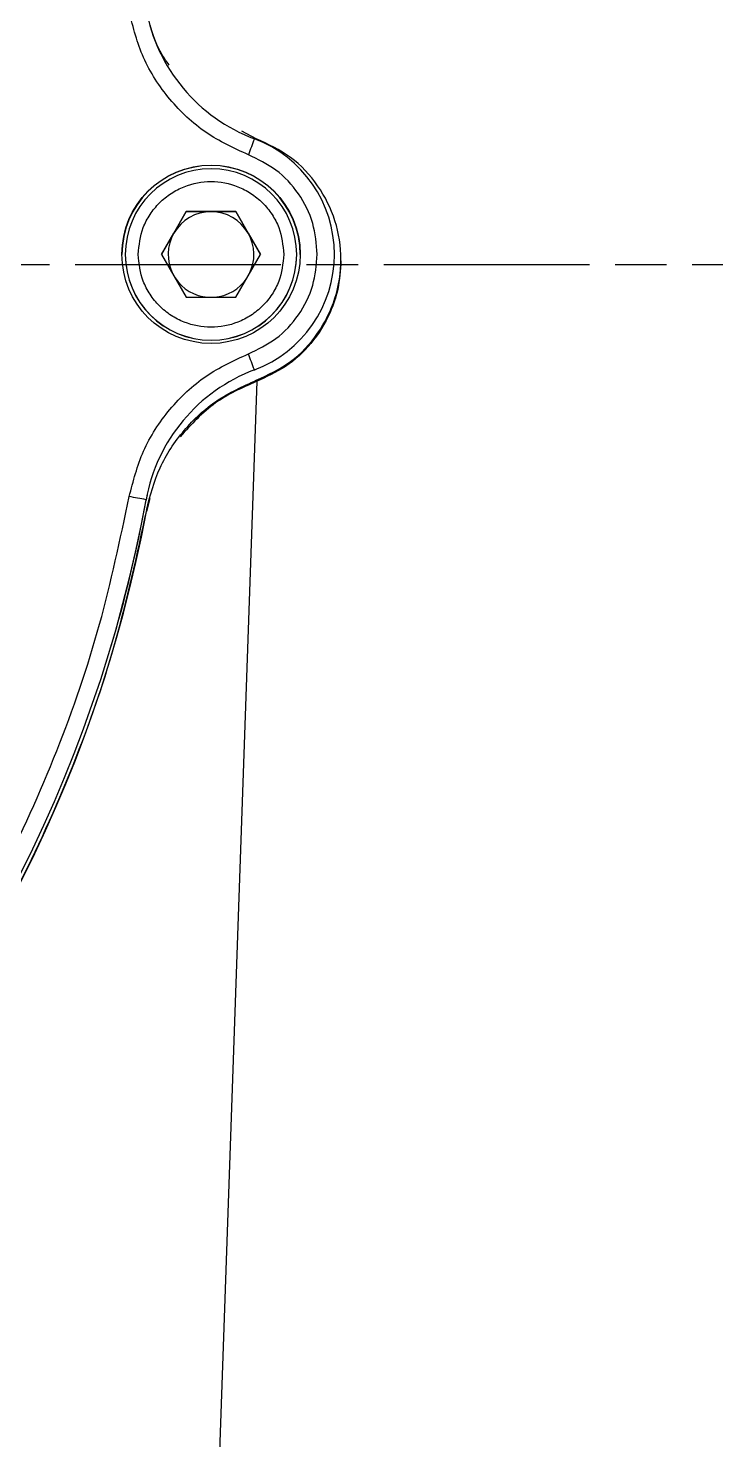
# Model space of a CAD drawing. Header units: millimetres. Extents: x 2063 to 4500, y 825 to 2548.
# Drawn here: x 3854.6 to 3894.7, y 2180.7 to 2263 of the extents above; entities that cross this region are included whole.
import ezdxf

# ---------------------------------------------------------------- set-up
doc = ezdxf.new("R2010")
doc.units = ezdxf.units.MM
doc.linetypes.add('AM_ISO08W050', pattern=[18, 12, -1.5, 3, -1.5])
doc.layers.add('AM_7', color=4, linetype='AM_ISO08W050', lineweight=25)

msp = doc.modelspace()

# ---------------------------------------------------------------- linework, layer by layer
at = {"color": 7, "linetype": 'Continuous', "lineweight": 25}
for p, q in [((3867.888, 2256.587), (3867.039, 2257.028)), ((3863.803, 2252.336), (3862.359, 2249.836)), ((3863.081, 2251.08), (3863.803, 2252.33)), ((3866.689, 2252.336), (3863.803, 2252.336)), ((3863.803, 2252.33), (3863.803, 2252.336)), ((3863.803, 2252.33), (3865.246, 2252.33)), ((3865.246, 2252.33), (3866.689, 2252.33)), ((3868.133, 2249.836), (3866.689, 2252.336)), ((3866.689, 2252.336), (3866.689, 2252.33)), ((3866.689, 2252.33), (3867.411, 2251.08)), ((3862.361, 2249.833), (3863.081, 2251.08)), ((3867.411, 2251.08), (3868.131, 2249.833)), ((3860.246, 2249.835), (3860.246, 2249.824)), ((3862.359, 2249.836), (3863.803, 2247.336)), ((3866.689, 2247.336), (3868.133, 2249.836)), ((3870.246, 2249.824), (3870.246, 2249.835)), ((3872.446, 2249.805), (3872.446, 2249.839)), ((3872.823, 2249.468), (3872.823, 2249.54)), ((3863.803, 2247.336), (3866.689, 2247.336)), ((3867.778, 2243.098), (3867.778, 2243.065)), ((3864.691, 2149.412), (3867.94, 2242.448)), ((3867.888, 2242.492), (3867.888, 2242.421)), ((3861.455, 2235.492), (3861.455, 2235.526)), ((3861.674, 2235.591), (3861.476, 2234.848))]:
    msp.add_line(p, q, dxfattribs=at)
msp.add_circle((3865.246, 2249.841), 5.2, dxfattribs=at)
for centre, radius, start, end in [((3871.294, 2265.94), 10, 190.30615, 249.41337), ((4176.558, 2139.799), 330.126, 159.28349, 159.4567), ((3865.246, 2249.839), 7.2, 359.99987, 69.41339), ((3865.246, 2249.824), 5.2, 0.00011, 179.99974), ((3865.246, 2249.835), 5, 359.99995, 179.99959), ((3865.246, 2249.83), 2.5, 89.99966, 149.9996), ((3865.246, 2249.83), 2.5, 29.99978, 89.99971), ((3865.246, 2249.83), 2.5, 149.99962, 207.09742), ((3865.246, 2249.83), 2.5, 332.90197, 29.99975), ((3865.246, 2249.835), 5, 179.99978, 359.99975), ((3865.246, 2249.824), 5, 179.99978, 359.99975), ((3865.246, 2249.839), 7.2, 290.58661, 359.99981), ((3865.246, 2249.83), 2.5, 212.9021, 265.89476), ((3865.246, 2249.83), 2.5, 274.10462, 327.09726), ((3553.882, 2125.999), 335.026, 20.45808, 20.62944), ((3871.294, 2233.737), 10, 110.58663, 169.69385), ((3839.423, 2118.555), 119.028, 79.33268, 79.81423), ((3871.294, 2233.703), 10, 168.01767, 169.69388), ((3782.746, 2249.839), 80, 280.30604, 349.69383), ((3782.823, 2249.466), 80, 281.36448, 349.47139), ((3782.746, 2249.804), 80, 342.76842, 349.69388)]:
    msp.add_arc(centre, radius, start, end, dxfattribs=at)
for points, knots in [([(3867.426, 2255.645), (3866.579, 2256.036), (3864.857, 2256.831), (3862.765, 2258.821), (3861.18, 2261.235), (3860.705, 2263.071), (3860.471, 2263.974)], [0, 0, 0, 0, 0.245796, 0.5, 0.754204, 1, 1, 1, 1]), ([(3862.807, 2260.871), (3862.619, 2261.141), (3861.936, 2262.122), (3861.669, 2263.302), (3861.477, 2264.157)], [0, 0, 0, 0, 0.275029, 1, 1, 1, 1]), ([(3871.446, 2249.841), (3871.393, 2250.452), (3871.286, 2251.705), (3870.416, 2253.421), (3869.115, 2254.839), (3867.98, 2255.381), (3867.426, 2255.645)], [0, 0, 0, 0, 0.244178, 0.5, 0.755822, 1, 1, 1, 1]), ([(3860.996, 2249.836), (3861.053, 2250.371), (3861.14, 2251.193), (3861.67, 2252.183), (3862.219, 2252.863), (3862.899, 2253.415), (3863.889, 2253.929), (3865.246, 2254.189), (3866.603, 2253.929), (3867.593, 2253.415), (3868.273, 2252.863), (3868.822, 2252.183), (3869.352, 2251.193), (3869.439, 2250.371), (3869.496, 2249.836)], [0, 0, 0, 0, 0.119728, 0.18418, 0.25, 0.31582, 0.380272, 0.5, 0.619728, 0.68418, 0.75, 0.81582, 0.880272, 1, 1, 1, 1]), ([(3869.496, 2249.836), (3869.439, 2249.302), (3869.352, 2248.479), (3868.822, 2247.49), (3868.273, 2246.81), (3867.592, 2246.258), (3866.603, 2245.744), (3865.246, 2245.484), (3863.889, 2245.744), (3862.899, 2246.258), (3862.219, 2246.81), (3861.67, 2247.49), (3861.14, 2248.48), (3861.053, 2249.302), (3860.996, 2249.836)], [0, 0, 0, 0, 0.119728, 0.18418, 0.25, 0.31582, 0.380272, 0.5, 0.619728, 0.68418, 0.75, 0.81582, 0.880272, 1, 1, 1, 1]), ([(3867.426, 2244.037), (3867.98, 2244.301), (3869.115, 2244.842), (3870.416, 2246.26), (3871.286, 2247.977), (3871.393, 2249.229), (3871.446, 2249.841)], [0, 0, 0, 0, 0.244178, 0.5, 0.755822, 1, 1, 1, 1]), ([(3872.823, 2249.468), (3872.788, 2248.911), (3872.721, 2247.877), (3872.155, 2246.212), (3871.169, 2244.626), (3869.671, 2243.225), (3868.476, 2242.686), (3867.888, 2242.421)], [0, 0, 0, 0, 0.182468, 0.338737, 0.571946, 0.789459, 1, 1, 1, 1]), ([(3860.471, 2235.707), (3860.705, 2236.61), (3861.18, 2238.447), (3862.765, 2240.861), (3864.857, 2242.851), (3866.579, 2243.646), (3867.426, 2244.037)], [0, 0, 0, 0, 0.2457963, 0.5, 0.7542037, 1, 1, 1, 1]), ([(3867.888, 2242.421), (3867.062, 2242.054), (3865.353, 2241.295), (3864.093, 2239.912), (3863.441, 2239.198)], [0, 0, 0, 0, 0.483329, 1, 1, 1, 1]), ([(3796.88, 2172.116), (3799.376, 2172.642), (3804.413, 2173.704), (3811.79, 2176.243), (3819.032, 2179.512), (3826.011, 2183.575), (3832.614, 2188.386), (3838.708, 2193.879), (3844.2, 2199.973), (3849.012, 2206.576), (3853.075, 2213.555), (3856.344, 2220.797), (3858.883, 2228.174), (3859.945, 2233.211), (3860.471, 2235.707)], [0, 0, 0, 0, 0.0799588, 0.1613715, 0.2441424, 0.3288926, 0.4142166, 0.5, 0.5857784, 0.6711024, 0.7558576, 0.8386237, 0.9200388, 1, 1, 1, 1])]:
    msp.add_open_spline(points, degree=3, knots=knots, dxfattribs=at)
for points in [[(3867.888, 2242.492), (3868.583, 2242.817), (3869.971, 2243.467), (3871.56, 2245.178), (3872.589, 2247.247), (3872.94, 2249.54), (3872.589, 2251.832), (3871.56, 2253.901), (3869.971, 2255.613), (3868.583, 2256.263), (3867.888, 2256.587)], [(3861.476, 2234.922), (3861.698, 2235.761), (3862.142, 2237.44), (3863.602, 2239.622), (3865.515, 2241.421), (3867.097, 2242.135), (3867.888, 2242.492)], [(3861.476, 2234.922), (3860.912, 2232.307), (3859.782, 2227.078), (3857.103, 2219.498), (3853.734, 2212.21), (3849.638, 2205.3), (3844.874, 2198.834), (3839.486, 2192.877), (3833.529, 2187.489), (3827.063, 2182.725), (3820.152, 2178.629), (3812.864, 2175.26), (3805.285, 2172.581), (3800.055, 2171.452), (3797.44, 2170.887)]]:
    msp.add_open_spline(points, degree=3, dxfattribs=at)
at = {"layer": 'AM_7'}
msp.add_line((3497.323, 2249.25), (4135.54, 2249.25), dxfattribs=at)

doc.saveas('drawing.dxf')
